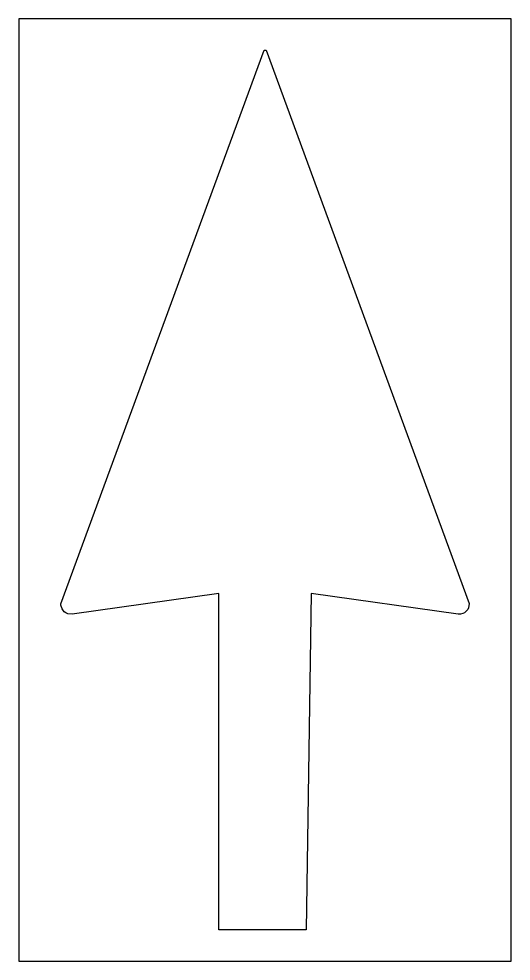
# Model space of a CAD drawing. Header units: inches. Extents: x 0 to 47, y 0 to 90.
import ezdxf

# ---------------------------------------------------------------- set-up
doc = ezdxf.new("R2010")
doc.units = ezdxf.units.IN
doc.header["$MEASUREMENT"] = 0
doc.layers.add('CUT', color=1, linetype='Continuous')

msp = doc.modelspace()

# ---------------------------------------------------------------- linework, layer by layer
at = {"layer": 'CUT'}
for points in [[(0, 0), (47, 0), (47, 90), (0, 90)], [(42.853, 33.592), (42.715, 33.416), (42.541, 33.274), (42.381, 33.192), (42.165, 33.136), (41.941, 33.14), (27.915, 35.1), (27.436, 3), (19.096, 3), (19.096, 35.099), (5.078, 33.142), (4.678, 33.173), (4.474, 33.265), (4.331, 33.372), (4.121, 33.66), (4, 34.008), (4, 34.13), (23.412, 87), (23.599, 87), (43, 34.159), (42.929, 33.754)]]:
    msp.add_lwpolyline(points, close=True, dxfattribs=at)

doc.saveas('drawing.dxf')
